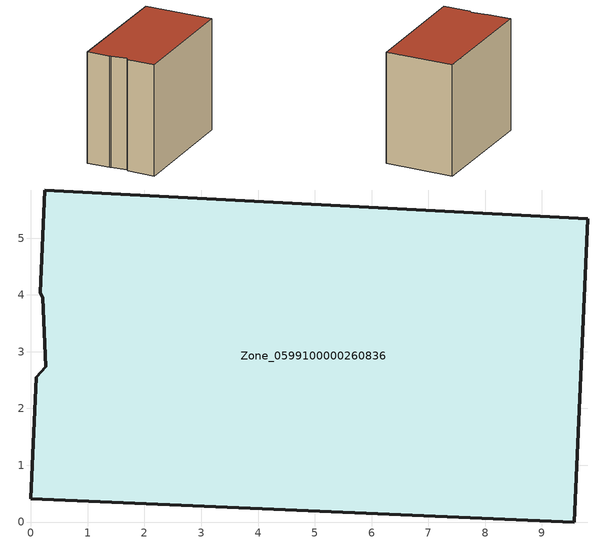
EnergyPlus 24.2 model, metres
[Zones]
Zone_0599100000260836
 floor ground (C_G): 0.09,2.55 0.26,2.73 0.21,3.95 0.16,4.04 0.24,5.85 9.81,5.34 9.57,0 0,0.41 z1.64
 wall outside (C_F): 0.24,5.85 0.16,4.04 0.21,3.95 0.26,2.73 0.09,2.55 0,0.41 9.57,0 9.81,5.34 0.24,5.85 z1.64:10.48
 roof outside (C_R): 0.26,2.73 0.09,2.55 0,0.41 9.57,0 9.81,5.34 0.24,5.85 0.16,4.04 0.21,3.95 z10.48
[BUILDING]
Pand.0599100000260836: North Axis=0; Terrain=City; Loads Convergence Tolerance Value=0.04; Temperature Convergence Tolerance Value=0.4; Solar Distribution=FullExterior; Maximum Number of Warmup Days=25; Minimum Number of Warmup Days=1
[Site:Location]
Rotterdam.The.Hague.AP_ZH_NLD Design_Conditions: Latitude=51.96; Longitude=4.45; Time Zone=1; Elevation=-4.5
[SITE:GROUNDTEMPERATURE:BUILDINGSURFACE]
18, 18, 18, 18, 18, 18, 18, 18, 18, 18, 18, 18
[MATERIAL] Thermal Absorptance=0.9; Solar Absorptance=0.7; Visible Absorptance=0.7
Name | Roughness | Thickness | Conductivity | Density | Specific Heat
G.TI.1975-1991 | MediumSmooth | 0.15 | 0.288461 | 540 | 1210
F.TI.1975-1991 | Rough | 0.3 | 0.230769 | 1920 | 840
R.TI.1975-1991 | MediumRough | 0.2 | 0.153846 | 1500 | 1000
[CONSTRUCTION]
C_G: G.TI.1975-1991
C_F: F.TI.1975-1991
C_R: R.TI.1975-1991
[ZONE]
Zone_0599100000260836: Type=1; Multiplier=1; Ceiling Height=Autocalculate; Volume=Autocalculate; Floor Area=autocalculate; Part of Total Floor Area=Yes
[ZONEINFILTRATION:DESIGNFLOWRATE]
Infil_Zone_0599100000260836: Zone or ZoneList or Space or SpaceList=Zone_0599100000260836; Schedule=AlwaysOn; Design Flow Rate Calculation Method=Flow/Area; Flow Rate per Floor Area=0.003; Constant Term Coefficient=1; Temperature Term Coefficient=0; Velocity Term Coefficient=0; Velocity Squared Term Coefficient=0
[HVACTEMPLATE:ZONE:IDEALLOADSAIRSYSTEM]
Zone_0599100000260836: Maximum Heating Supply Air Temperature=50; Minimum Cooling Supply Air Temperature=13; Maximum Heating Supply Air Humidity Ratio=0.0156; Minimum Cooling Supply Air Humidity Ratio=0.0077; Heating Limit=NoLimit; Cooling Limit=NoLimit; Dehumidification Control Type=ConstantSensibleHeatRatio; Cooling Sensible Heat Ratio=0.7; Dehumidification Setpoint=60; Humidification Control Type=None; Humidification Setpoint=30; Outdoor Air Method=None; Outdoor Air Flow Rate per Person=0.00944; Outdoor Air Flow Rate per Zone Floor Area=0; Outdoor Air Flow Rate per Zone=0; Demand Controlled Ventilation Type=None; Outdoor Air Economizer Type=NoEconomizer; Heat Recovery Type=None; Sensible Heat Recovery Effectiveness=0.7; Latent Heat Recovery Effectiveness=0.65
[ZONECONTROL:THERMOSTAT]
ThermostatControl_Zone_0599100000260836: Zone or ZoneList=Zone_0599100000260836; Control Type Schedule=DualSetpointControlType; Control 1=Thermostat_Zone_0599100000260836; Temperature Difference Between Cutout And Setpoint=0
[THERMOSTATSETPOINT:DUALSETPOINT]
Thermostat_Zone_0599100000260836: Heating Setpoint Temperature Schedule=HeatingSetpoint_Zone_0599100000260836; Cooling Setpoint Temperature Schedule=CoolingSetpoint_Zone_0599100000260836
[SCHEDULE:COMPACT]
HeatingSetpoint_Zone_0599100000260836: Through: 12/31, For: AllDays, Until: 24:00, 21
CoolingSetpoint_Zone_0599100000260836: Through: 12/31, For: AllDays, Until: 24:00, 24
DualSetpointControlType: Through: 12/31, For: AllDays, Until: 24:00, 4
AlwaysOn: Through: 12/31, For: AllDays, Until: 24:00, 1
